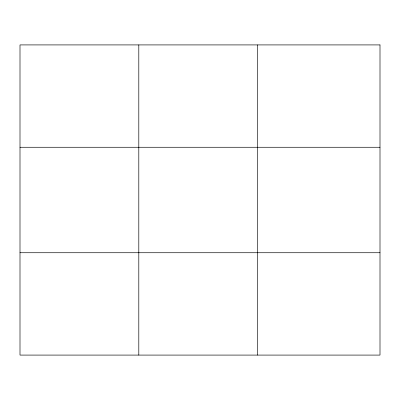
<?xml version="1.0" encoding="UTF-8"?>
<svg xmlns="http://www.w3.org/2000/svg" width="400" height="400" viewBox="0 0 400 400"><rect width="100%" height="100%" fill="white"/><g stroke="black" fill="none" stroke-linecap="round" stroke-linejoin="round"><path stroke-width="0.6" d="M138.8 355.085L138.8 44.915M257.6 355.085L257.6 44.915M20 147.27L380 147.27M20 252.73L380 252.73M380 44.915L380 355.085L20 355.085L20 44.915L380 44.915"/></g></svg>
